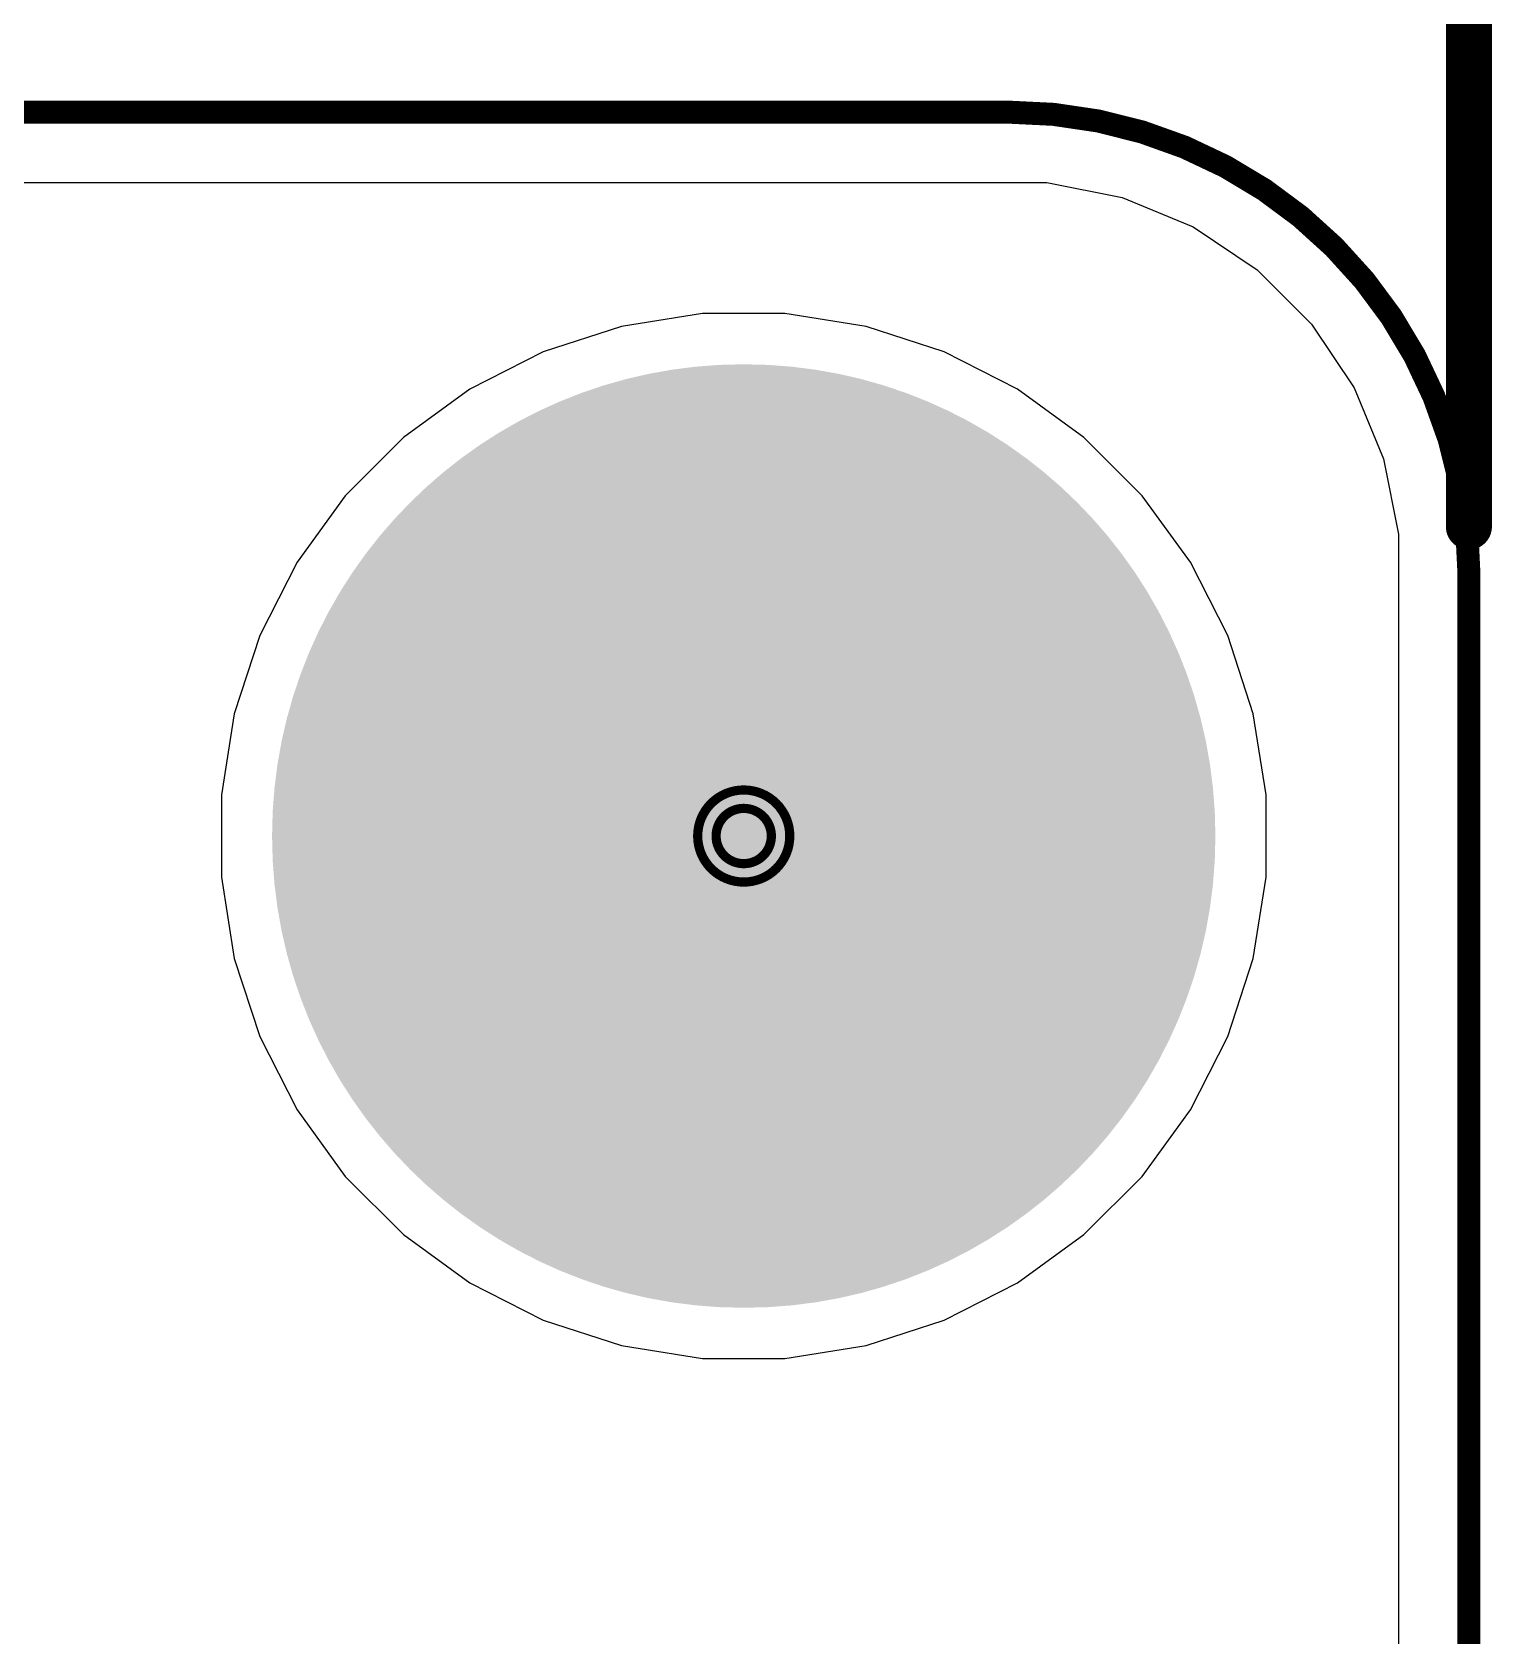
# Model space of a CAD drawing. Header units: inches. Extents: x -18 to 5357, y -8 to 5291.
# Drawn here: x 38.07 to 46.13, y 67.6 to 76.44 of the extents above; entities that cross this region are included whole.
import ezdxf

# ---------------------------------------------------------------- set-up
doc = ezdxf.new("R2010")
doc.units = ezdxf.units.IN
for name, color, linetype in [('Board Outline', 216, 'Continuous'), ('Bottom Layer', 5, 'Continuous'), ('Bottom Solder', 6, 'Continuous'), ('Dimension', 6, 'Continuous'), ('Drill Drawing', 1, 'Continuous'), ('Ground', 16, 'Continuous'), ('Multi-Layer', 9, 'Continuous'), ('Pad Holes', 156, 'Continuous'), ('Power', 76, 'Continuous'), ('Top Layer', 1, 'Continuous'), ('Top Solder', 216, 'Continuous')]:
    doc.layers.add(name, color=color, linetype=linetype)

msp = doc.modelspace()

# ---------------------------------------------------------------- hatches: boundary and pattern name
at = {"layer": 'Bottom Layer'}
h = msp.add_hatch(color=5, dxfattribs=at)
edge = h.paths.add_edge_path()
edge.add_arc((42.0002081, 72.00796368), 2.50000008, 0, 360)
at = {"layer": 'Bottom Solder'}
h = msp.add_hatch(color=6, dxfattribs=at)
edge = h.paths.add_edge_path()
edge.add_arc((42.0002081, 72.00796368), 2.60160008, 0, 360)
at = {"layer": 'Ground'}
h = msp.add_hatch(color=16, dxfattribs=at)
edge = h.paths.add_edge_path()
edge.add_arc((42.0002081, 72.00796368), 2.50000008, 0, 360)
at = {"layer": 'Multi-Layer'}
h = msp.add_hatch(color=9, dxfattribs=at)
edge = h.paths.add_edge_path()
edge.add_arc((42.0002081, 72.00796368), 2.50000008, 0, 360)
at = {"layer": 'Pad Holes'}
h = msp.add_hatch(color=7, dxfattribs=at)
edge = h.paths.add_edge_path()
edge.add_arc((42.0002081, 72.00796368), 1.54999944, 0, 360)
at = {"layer": 'Power'}
h = msp.add_hatch(color=76, dxfattribs=at)
edge = h.paths.add_edge_path()
edge.add_arc((42.0002081, 72.00796368), 2.50000008, 0, 360)
at = {"layer": 'Top Layer'}
h = msp.add_hatch(color=1, dxfattribs=at)
edge = h.paths.add_edge_path()
edge.add_arc((42.0002081, 72.00796368), 2.50000008, 0, 360)
at = {"layer": 'Top Solder'}
h = msp.add_hatch(color=216, dxfattribs=at)
edge = h.paths.add_edge_path()
edge.add_arc((42.0002081, 72.00796368), 2.60160008, 0, 360)

# ---------------------------------------------------------------- linework, layer by layer
at = {"layer": 'Board Outline'}
for points in [[(-1.45988786, 76.00008422, 0.127, 0.127, 0), (43.4601112, 76.00008422, 0.127, 0.127, 0)], [(43.4601112, 76.00008422, 0.127, 0.127, -0.4142135623730951), (46.0001112, 73.46008422, 0.127, 0.127, 0)], [(46.0001112, -1.4599158, 0.127, 0.127, 0), (46.0001112, 73.46008422, 0.127, 0.127, 0)]]:
    msp.add_lwpolyline(points, format="xyseb", dxfattribs=at)
for points in [[(43.4283612, 76.00008422, 0.0635, 0.0635, 1), (43.4918612, 76.00008422, 0.0635, 0.0635, 1)], [(43.4283612, 76.00008422, 0.0635, 0.0635, 1), (43.4918612, 76.00008422, 0.0635, 0.0635, 1)], [(45.9683612, 73.46008422, 0.0635, 0.0635, 1), (46.0318612, 73.46008422, 0.0635, 0.0635, 1)], [(45.9683612, 73.46008422, 0.0635, 0.0635, 1), (46.0318612, 73.46008422, 0.0635, 0.0635, 1)]]:
    msp.add_lwpolyline(points, format="xyseb", close=True, dxfattribs=at)
at = {"layer": 'Bottom Layer'}
for p, q in [((-1.67180006, 75.61163186), (43.67202086, 75.61163186)), ((43.67202086, 75.61163186), (44.08768678, 75.52894977999999)), ((44.08768678, 75.52894977999999), (44.4792481, 75.36675808)), ((44.4792481, 75.36675808), (44.83164008, 75.13130008)), ((44.83164008, 75.13130008), (45.13132706, 74.8316131)), ((41.77346738, 74.88896376), (41.3255714, 74.81802409999999)), ((42.22694882, 74.88896376), (41.77346738, 74.88896376)), ((42.6748448, 74.81802409999999), (42.22694882, 74.88896376)), ((45.13132706, 74.8316131), (45.36678506, 74.47922112)), ((41.3255714, 74.81802409999999), (40.89428702, 74.67788976)), ((43.10612918, 74.67788976), (42.6748448, 74.81802409999999)), ((40.89428702, 74.67788976), (40.49023652, 74.47201514)), ((43.51017968, 74.47201514), (43.10612918, 74.67788976)), ((45.36678506, 74.47922112), (45.52897676, 74.0876598)), ((40.49023652, 74.47201514), (40.123364, 74.20546753999999)), ((43.8770522, 74.20546753999999), (43.51017968, 74.47201514)), ((40.123364, 74.20546753999999), (39.80270424, 73.88480777999999)), ((44.19771196, 73.88480777999999), (43.8770522, 74.20546753999999)), ((45.52897676, 74.0876598), (45.61165884, 73.67199387999999)), ((39.80270424, 73.88480777999999), (39.53615664, 73.51793525999999)), ((44.46425956, 73.51793525999999), (44.19771196, 73.88480777999999)), ((45.61165884, 73.67199387999999), (45.61165884, 73.46008422)), ((39.53615664, 73.51793525999999), (39.33028202, 73.11388475999999)), ((44.67013418, 73.11388475999999), (44.46425956, 73.51793525999999)), ((45.61165884, 73.46008422), (45.61165884, 43.83596262)), ((39.33028202, 73.11388475999999), (39.19014768, 72.68260038)), ((44.81026852, 72.68260038), (44.67013418, 73.11388475999999)), ((39.19014768, 72.68260038), (39.11920802, 72.2347044)), ((44.88120818, 72.2347044), (44.81026852, 72.68260038)), ((39.11920802, 72.2347044), (39.11920802, 71.78122296)), ((44.88120818, 71.78122296), (44.88120818, 72.2347044)), ((39.11920802, 71.78122296), (39.19014768, 71.33332698)), ((44.81026852, 71.33332698), (44.88120818, 71.78122296)), ((39.19014768, 71.33332698), (39.33028202, 70.90204259999999)), ((44.67013418, 70.90204259999999), (44.81026852, 71.33332698)), ((39.33028202, 70.90204259999999), (39.53615664, 70.49799209999999)), ((44.46425956, 70.49799209999999), (44.67013418, 70.90204259999999)), ((39.53615664, 70.49799209999999), (39.80270424, 70.13111957999999)), ((44.19771196, 70.13111957999999), (44.46425956, 70.49799209999999)), ((39.80270424, 70.13111957999999), (40.123364, 69.81045981999999)), ((43.8770522, 69.81045981999999), (44.19771196, 70.13111957999999)), ((40.123364, 69.81045981999999), (40.49023652, 69.54391222)), ((43.51017968, 69.54391222), (43.8770522, 69.81045981999999)), ((40.49023652, 69.54391222), (40.89428702, 69.33803759999999)), ((43.10612918, 69.33803759999999), (43.51017968, 69.54391222)), ((40.89428702, 69.33803759999999), (41.3255714, 69.19790325999999)), ((42.6748448, 69.19790325999999), (43.10612918, 69.33803759999999)), ((41.3255714, 69.19790325999999), (41.77346738, 69.1269636)), ((42.22694882, 69.1269636), (42.6748448, 69.19790325999999)), ((41.77346738, 69.1269636), (42.22694882, 69.1269636))]:
    msp.add_line(p, q, dxfattribs=at)
at = {"layer": 'Dimension'}
msp.add_lwpolyline([(46.0001112, 73.71408421999999, 0.254, 0.254, 0), (46.0001112, 87.884, 0.254, 0.254, 0)], format="xyseb", dxfattribs=at)
msp.add_lwpolyline([(45.93661119999999, 73.71408421999999, 0.127, 0.127, 1), (46.0636112, 73.71408421999999, 0.127, 0.127, 1)], format="xyseb", close=True, dxfattribs=at)
at = {"layer": 'Drill Drawing'}
for points in [[(42.2542081, 72.00796368, 0.0508, 0.0508, 1), (41.7462081, 72.00796368, 0.0508, 0.0508, 1)], [(42.1526081, 72.00796368, 0.0508, 0.0508, 1), (41.8478081, 72.00796368, 0.0508, 0.0508, 1)], [(41.7335081, 72.00796368, 0.0254, 0.0254, 1), (41.7589081, 72.00796368, 0.0254, 0.0254, 1)], [(41.83510809999999, 72.00796368, 0.0254, 0.0254, 1), (41.8605081, 72.00796368, 0.0254, 0.0254, 1)], [(42.13990809999999, 72.00796368, 0.0254, 0.0254, 1), (42.1653081, 72.00796368, 0.0254, 0.0254, 1)], [(42.2415081, 72.00796368, 0.0254, 0.0254, 1), (42.26690809999999, 72.00796368, 0.0254, 0.0254, 1)]]:
    msp.add_lwpolyline(points, format="xyseb", close=True, dxfattribs=at)
at = {"layer": 'Ground'}
for p, q in [((-1.67180006, 75.61163186), (43.67202086, 75.61163186)), ((43.67202086, 75.61163186), (44.08768678, 75.52894977999999)), ((44.08768678, 75.52894977999999), (44.4792481, 75.36675808)), ((44.4792481, 75.36675808), (44.83164008, 75.13130008)), ((44.83164008, 75.13130008), (45.13132706, 74.8316131)), ((41.77346738, 74.88896376), (41.3255714, 74.81802409999999)), ((42.22694882, 74.88896376), (41.77346738, 74.88896376)), ((42.6748448, 74.81802409999999), (42.22694882, 74.88896376)), ((45.13132706, 74.8316131), (45.36678506, 74.47922112)), ((41.3255714, 74.81802409999999), (40.89428702, 74.67788976)), ((43.10612918, 74.67788976), (42.6748448, 74.81802409999999)), ((40.89428702, 74.67788976), (40.49023652, 74.47201514)), ((43.51017968, 74.47201514), (43.10612918, 74.67788976)), ((45.36678506, 74.47922112), (45.52897676, 74.0876598)), ((40.49023652, 74.47201514), (40.123364, 74.20546753999999)), ((43.8770522, 74.20546753999999), (43.51017968, 74.47201514)), ((40.123364, 74.20546753999999), (39.80270424, 73.88480777999999)), ((44.19771196, 73.88480777999999), (43.8770522, 74.20546753999999)), ((45.52897676, 74.0876598), (45.61165884, 73.67199387999999)), ((39.80270424, 73.88480777999999), (39.53615664, 73.51793525999999)), ((44.46425956, 73.51793525999999), (44.19771196, 73.88480777999999)), ((45.61165884, 73.67199387999999), (45.61165884, 73.46008422)), ((39.53615664, 73.51793525999999), (39.33028202, 73.11388475999999)), ((44.67013418, 73.11388475999999), (44.46425956, 73.51793525999999)), ((45.61165884, 73.46008422), (45.61165884, 43.83596262)), ((39.33028202, 73.11388475999999), (39.19014768, 72.68260038)), ((44.81026852, 72.68260038), (44.67013418, 73.11388475999999)), ((39.19014768, 72.68260038), (39.11920802, 72.2347044)), ((44.88120818, 72.2347044), (44.81026852, 72.68260038)), ((39.11920802, 72.2347044), (39.11920802, 71.78122296)), ((44.88120818, 71.78122296), (44.88120818, 72.2347044)), ((39.11920802, 71.78122296), (39.19014768, 71.33332698)), ((44.81026852, 71.33332698), (44.88120818, 71.78122296)), ((39.19014768, 71.33332698), (39.33028202, 70.90204259999999)), ((44.67013418, 70.90204259999999), (44.81026852, 71.33332698)), ((39.33028202, 70.90204259999999), (39.53615664, 70.49799209999999)), ((44.46425956, 70.49799209999999), (44.67013418, 70.90204259999999)), ((39.53615664, 70.49799209999999), (39.80270424, 70.13111957999999)), ((44.19771196, 70.13111957999999), (44.46425956, 70.49799209999999)), ((39.80270424, 70.13111957999999), (40.123364, 69.81045981999999)), ((43.8770522, 69.81045981999999), (44.19771196, 70.13111957999999)), ((40.123364, 69.81045981999999), (40.49023652, 69.54391222)), ((43.51017968, 69.54391222), (43.8770522, 69.81045981999999)), ((40.49023652, 69.54391222), (40.89428702, 69.33803759999999)), ((43.10612918, 69.33803759999999), (43.51017968, 69.54391222)), ((40.89428702, 69.33803759999999), (41.3255714, 69.19790325999999)), ((42.6748448, 69.19790325999999), (43.10612918, 69.33803759999999)), ((41.3255714, 69.19790325999999), (41.77346738, 69.1269636)), ((42.22694882, 69.1269636), (42.6748448, 69.19790325999999)), ((41.77346738, 69.1269636), (42.22694882, 69.1269636))]:
    msp.add_line(p, q, dxfattribs=at)
at = {"layer": 'Power'}
for p, q in [((28.91224088, 75.61163186), (43.67202086, 75.61163186)), ((43.67202086, 75.61163186), (44.08768678, 75.52894977999999)), ((44.08768678, 75.52894977999999), (44.4792481, 75.36675808)), ((44.4792481, 75.36675808), (44.83164008, 75.13130008)), ((44.83164008, 75.13130008), (45.13132706, 74.8316131)), ((41.77346738, 74.88896376), (41.3255714, 74.81802409999999)), ((42.22694882, 74.88896376), (41.77346738, 74.88896376)), ((42.6748448, 74.81802409999999), (42.22694882, 74.88896376)), ((45.13132706, 74.8316131), (45.36678506, 74.47922112)), ((41.3255714, 74.81802409999999), (40.89428702, 74.67788976)), ((43.10612918, 74.67788976), (42.6748448, 74.81802409999999)), ((40.89428702, 74.67788976), (40.49023652, 74.47201514)), ((43.51017968, 74.47201514), (43.10612918, 74.67788976)), ((45.36678506, 74.47922112), (45.52897676, 74.0876598)), ((40.49023652, 74.47201514), (40.123364, 74.20546753999999)), ((43.8770522, 74.20546753999999), (43.51017968, 74.47201514)), ((40.123364, 74.20546753999999), (39.80270424, 73.88480777999999)), ((44.19771196, 73.88480777999999), (43.8770522, 74.20546753999999)), ((45.52897676, 74.0876598), (45.61165884, 73.67199387999999)), ((39.80270424, 73.88480777999999), (39.53615664, 73.51793525999999)), ((44.46425956, 73.51793525999999), (44.19771196, 73.88480777999999)), ((45.61165884, 73.67199387999999), (45.61165884, 73.46008422)), ((39.53615664, 73.51793525999999), (39.33028202, 73.11388475999999)), ((44.67013418, 73.11388475999999), (44.46425956, 73.51793525999999)), ((45.61165884, 73.46008422), (45.61165884, 47.01961893999999)), ((39.33028202, 73.11388475999999), (39.19014768, 72.68260038)), ((44.81026852, 72.68260038), (44.67013418, 73.11388475999999)), ((39.19014768, 72.68260038), (39.11920802, 72.2347044)), ((44.88120818, 72.2347044), (44.81026852, 72.68260038)), ((39.11920802, 72.2347044), (39.11920802, 71.78122296)), ((44.88120818, 71.78122296), (44.88120818, 72.2347044)), ((39.11920802, 71.78122296), (39.19014768, 71.33332698)), ((44.81026852, 71.33332698), (44.88120818, 71.78122296)), ((39.19014768, 71.33332698), (39.33028202, 70.90204259999999)), ((44.67013418, 70.90204259999999), (44.81026852, 71.33332698)), ((39.33028202, 70.90204259999999), (39.53615664, 70.49799209999999)), ((44.46425956, 70.49799209999999), (44.67013418, 70.90204259999999)), ((39.53615664, 70.49799209999999), (39.80270424, 70.13111957999999)), ((44.19771196, 70.13111957999999), (44.46425956, 70.49799209999999)), ((39.80270424, 70.13111957999999), (40.123364, 69.81045981999999)), ((43.8770522, 69.81045981999999), (44.19771196, 70.13111957999999)), ((40.123364, 69.81045981999999), (40.49023652, 69.54391222)), ((43.51017968, 69.54391222), (43.8770522, 69.81045981999999)), ((40.49023652, 69.54391222), (40.89428702, 69.33803759999999)), ((43.10612918, 69.33803759999999), (43.51017968, 69.54391222)), ((40.89428702, 69.33803759999999), (41.3255714, 69.19790325999999)), ((42.6748448, 69.19790325999999), (43.10612918, 69.33803759999999)), ((41.3255714, 69.19790325999999), (41.77346738, 69.1269636)), ((42.22694882, 69.1269636), (42.6748448, 69.19790325999999)), ((41.77346738, 69.1269636), (42.22694882, 69.1269636))]:
    msp.add_line(p, q, dxfattribs=at)
at = {"layer": 'Top Layer'}
for p, q in [((-1.67180006, 75.61163186), (43.67202086, 75.61163186)), ((43.67202086, 75.61163186), (44.08768678, 75.52894977999999)), ((44.08768678, 75.52894977999999), (44.4792481, 75.36675808)), ((44.4792481, 75.36675808), (44.83164008, 75.13130008)), ((44.83164008, 75.13130008), (45.13132706, 74.8316131)), ((41.77346738, 74.88896376), (41.3255714, 74.81802409999999)), ((42.22694882, 74.88896376), (41.77346738, 74.88896376)), ((42.6748448, 74.81802409999999), (42.22694882, 74.88896376)), ((45.13132706, 74.8316131), (45.36678506, 74.47922112)), ((41.3255714, 74.81802409999999), (40.89428702, 74.67788976)), ((43.10612918, 74.67788976), (42.6748448, 74.81802409999999)), ((40.89428702, 74.67788976), (40.49023652, 74.47201514)), ((43.51017968, 74.47201514), (43.10612918, 74.67788976)), ((45.36678506, 74.47922112), (45.52897676, 74.0876598)), ((40.49023652, 74.47201514), (40.123364, 74.20546753999999)), ((43.8770522, 74.20546753999999), (43.51017968, 74.47201514)), ((40.123364, 74.20546753999999), (39.80270424, 73.88480777999999)), ((44.19771196, 73.88480777999999), (43.8770522, 74.20546753999999)), ((45.52897676, 74.0876598), (45.61165884, 73.67199387999999)), ((39.80270424, 73.88480777999999), (39.53615664, 73.51793525999999)), ((44.46425956, 73.51793525999999), (44.19771196, 73.88480777999999)), ((45.61165884, 73.67199387999999), (45.61165884, 73.46008422)), ((39.53615664, 73.51793525999999), (39.33028202, 73.11388475999999)), ((44.67013418, 73.11388475999999), (44.46425956, 73.51793525999999)), ((45.61165884, 73.46008422), (45.61165884, 59.54969039999999)), ((39.33028202, 73.11388475999999), (39.19014768, 72.68260038)), ((44.81026852, 72.68260038), (44.67013418, 73.11388475999999)), ((39.19014768, 72.68260038), (39.11920802, 72.2347044)), ((44.88120818, 72.2347044), (44.81026852, 72.68260038)), ((39.11920802, 72.2347044), (39.11920802, 71.78122296)), ((44.88120818, 71.78122296), (44.88120818, 72.2347044)), ((39.11920802, 71.78122296), (39.19014768, 71.33332698)), ((44.81026852, 71.33332698), (44.88120818, 71.78122296)), ((39.19014768, 71.33332698), (39.33028202, 70.90204259999999)), ((44.67013418, 70.90204259999999), (44.81026852, 71.33332698)), ((39.33028202, 70.90204259999999), (39.53615664, 70.49799209999999)), ((44.46425956, 70.49799209999999), (44.67013418, 70.90204259999999)), ((39.53615664, 70.49799209999999), (39.80270424, 70.13111957999999)), ((44.19771196, 70.13111957999999), (44.46425956, 70.49799209999999)), ((39.80270424, 70.13111957999999), (40.123364, 69.81045981999999)), ((43.8770522, 69.81045981999999), (44.19771196, 70.13111957999999)), ((40.123364, 69.81045981999999), (40.49023652, 69.54391222)), ((43.51017968, 69.54391222), (43.8770522, 69.81045981999999)), ((40.49023652, 69.54391222), (40.89428702, 69.33803759999999)), ((43.10612918, 69.33803759999999), (43.51017968, 69.54391222)), ((40.89428702, 69.33803759999999), (41.3255714, 69.19790325999999)), ((42.6748448, 69.19790325999999), (43.10612918, 69.33803759999999)), ((41.3255714, 69.19790325999999), (41.77346738, 69.1269636)), ((42.22694882, 69.1269636), (42.6748448, 69.19790325999999)), ((41.77346738, 69.1269636), (42.22694882, 69.1269636))]:
    msp.add_line(p, q, dxfattribs=at)

doc.saveas('drawing.dxf')
